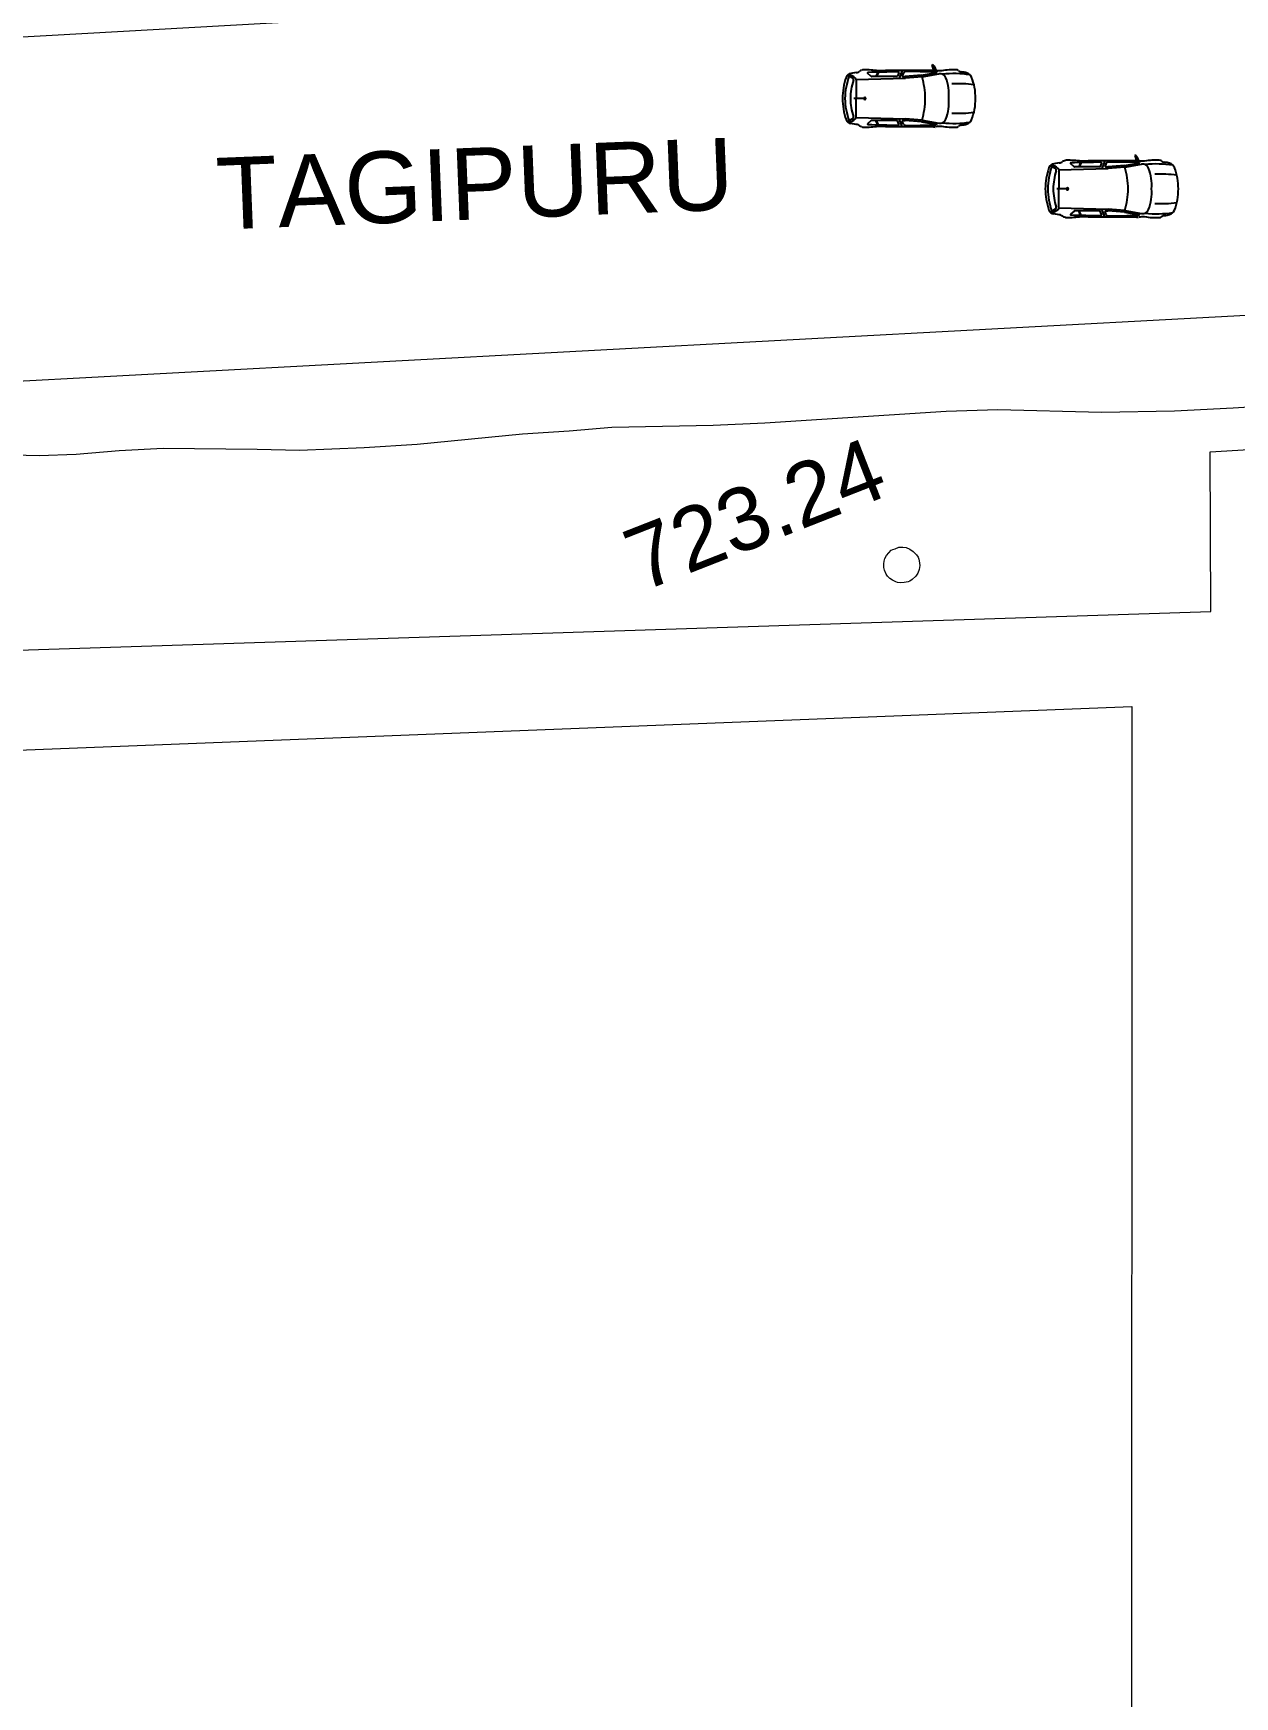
# Model space of a CAD drawing. Header units: millimetres. Extents: x 348 to 2201, y 118 to 1049.
# Drawn here: x 821.05 to 854.54, y 671.19 to 717.55 of the extents above; entities that cross this region are included whole.
import ezdxf
from ezdxf.enums import TextEntityAlignment as Align

# ---------------------------------------------------------------- set-up
doc = ezdxf.new("R2010")
doc.units = ezdxf.units.MM
for name, color, linetype, lineweight in [('100_SIST_VIARIO_MEIO_FIO', 1, 'Continuous', 18), ('160_P_SIMP_ASF_TOP', 7, 'Continuous', 18), ('206_MURO_E_MURO_ARRIMO', 7, 'Continuous', 18), ('216_EDIF_NOTAVEL', 2, 'Continuous', 18), ('604_CURVA_INTERM', 7, 'Continuous', 18), ('606_PTO_COTADO', 9, 'Continuous', 18)]:
    doc.layers.add(name, color=color, linetype=linetype, lineweight=lineweight)
doc.styles.add('Style-Arial', font='arial.ttf')

# ---------------------------------------------------------------- blocks, each defined once
blk = doc.blocks.new('SP09')
at = {"color": 0, "linetype": 'Continuous'}
blk.add_lwpolyline([(-0.028, -0.515), (-0.138, -0.495), (-0.238, -0.465), (-0.308, -0.425), (-0.348, -0.395), (-0.418, -0.315), (-0.468, -0.245), (-0.508, -0.155), (-0.518, -0.095), (-0.518, 0.025), (-0.508, 0.105), (-0.478, 0.195), (-0.438, 0.265), (-0.398, 0.325), (-0.318, 0.385), (-0.228, 0.435), (-0.148, 0.475), (-0.098, 0.475), (-0.028, 0.475), (0.082, 0.475), (0.192, 0.435), (0.272, 0.395), (0.352, 0.315), (0.412, 0.225), (0.462, 0.105), (0.482, 0.025), (0.482, -0.035), (0.472, -0.085), (0.442, -0.215), (0.382, -0.305), (0.312, -0.385), (0.232, -0.445), (0.102, -0.495), (0.022, -0.515)], close=True, dxfattribs=at)

msp = doc.modelspace()

# ---------------------------------------------------------------- linework, layer by layer
at = {"linetype": 'ByBlock'}
for p, q in [((843.884, 716.301), (843.781, 716.359)), ((843.99, 716.456), (843.84, 716.432)), ((844.406, 716.349), (844.306, 716.439)), ((845.121, 716.345), (844.418, 716.345)), ((844.589, 716.465), (844.536, 716.345)), ((844.607, 716.466), (844.553, 716.345)), ((845.174, 716.45), (845.138, 716.356)), ((845.267, 716.515), (845.181, 716.296)), ((845.304, 716.446), (845.273, 716.367)), ((845.288, 716.345), (845.349, 716.347)), ((845.811, 716.382), (845.349, 716.347)), ((845.823, 716.336), (845.361, 716.301)), ((845.811, 716.382), (846.24, 716.459)), ((845.823, 716.336), (846.289, 716.42)), ((846.108, 716.668), (846.098, 716.666)), ((846.098, 716.666), (846.146, 716.518)), ((846.132, 716.663), (846.108, 716.668)), ((846.169, 716.63), (846.132, 716.663)), ((846.146, 716.518), (846.192, 716.534)), ((846.167, 716.526), (846.204, 716.453)), ((846.24, 716.459), (846.169, 716.63)), ((843.984, 716.264), (845.361, 716.301)), ((843.984, 716.263), (843.984, 715.737)), ((844.225, 715.739), (843.922, 715.736)), ((843.922, 715.736), (843.922, 715.729)), ((844.225, 715.726), (843.922, 715.729)), ((843.984, 715.203), (843.984, 715.728)), ((843.884, 715.164), (843.781, 715.107)), ((843.99, 715.009), (843.84, 715.033)), ((843.984, 715.201), (845.361, 715.164)), ((844.406, 715.116), (844.306, 715.027)), ((845.121, 715.12), (844.418, 715.12)), ((844.589, 715), (844.536, 715.12)), ((844.607, 714.999), (844.553, 715.12)), ((845.174, 715.015), (845.138, 715.109)), ((845.267, 714.95), (845.181, 715.169)), ((845.304, 715.019), (845.273, 715.098)), ((845.288, 715.12), (845.349, 715.119)), ((845.811, 715.083), (845.349, 715.119)), ((845.823, 715.129), (845.361, 715.164)), ((845.793, 714.992), (845.826, 714.955)), ((845.811, 715.083), (846.24, 715.006)), ((845.823, 715.129), (846.289, 715.045)), ((845.826, 714.955), (845.831, 714.931)), ((846.146, 714.947), (846.192, 714.931)), ((846.167, 714.94), (846.204, 715.013)), ((845.831, 714.931), (845.829, 714.921)), ((851.763, 714.149), (851.753, 714.147)), ((851.753, 714.147), (851.8, 713.999)), ((851.786, 714.144), (851.763, 714.149)), ((851.823, 714.111), (851.786, 714.144)), ((851.8, 713.999), (851.846, 714.015)), ((851.894, 713.94), (851.823, 714.111)), ((849.538, 713.782), (849.436, 713.839)), ((849.644, 713.937), (849.494, 713.913)), ((849.638, 713.745), (851.016, 713.782)), ((849.638, 713.743), (849.638, 713.218)), ((850.06, 713.83), (849.96, 713.919)), ((850.775, 713.826), (850.072, 713.826)), ((850.243, 713.945), (850.191, 713.826)), ((850.261, 713.947), (850.207, 713.826)), ((850.828, 713.931), (850.792, 713.837)), ((850.921, 713.996), (850.836, 713.777)), ((850.958, 713.927), (850.927, 713.848)), ((850.942, 713.826), (851.003, 713.827)), ((851.465, 713.863), (851.003, 713.827)), ((851.477, 713.817), (851.016, 713.782)), ((851.465, 713.863), (851.894, 713.94)), ((851.477, 713.817), (851.943, 713.901)), ((851.821, 714.006), (851.858, 713.933)), ((849.879, 713.22), (849.576, 713.217)), ((849.576, 713.217), (849.576, 713.21)), ((849.879, 713.207), (849.576, 713.21)), ((849.638, 712.683), (849.638, 713.209)), ((849.538, 712.645), (849.436, 712.587)), ((849.638, 712.682), (851.016, 712.645)), ((850.921, 712.431), (850.836, 712.65)), ((851.477, 712.61), (851.016, 712.645)), ((849.644, 712.49), (849.494, 712.514)), ((850.06, 712.596), (849.96, 712.507)), ((850.775, 712.601), (850.072, 712.601)), ((850.243, 712.481), (850.191, 712.601)), ((850.261, 712.479), (850.207, 712.601)), ((850.828, 712.496), (850.792, 712.59)), ((850.958, 712.499), (850.927, 712.579)), ((850.942, 712.601), (851.003, 712.599)), ((851.465, 712.564), (851.003, 712.599)), ((851.448, 712.472), (851.48, 712.436)), ((851.465, 712.564), (851.894, 712.487)), ((851.477, 712.61), (851.943, 712.526)), ((851.48, 712.436), (851.485, 712.412)), ((851.485, 712.412), (851.483, 712.402)), ((851.8, 712.428), (851.846, 712.412)), ((851.821, 712.42), (851.858, 712.493))]:
    msp.add_line(p, q, dxfattribs=at)
for centre, radius, start, end in [((845.634, 715.694), 1.96, 160.298, 178.865), ((843.859, 716.271), 0.162, 96.7804, 161.7197), ((843.759, 716.307), 0.0563, 66.6468, 164.8738), ((843.679, 715.973), 0.437, 49.0196, 78.8841), ((843.971, 716.633), 0.178, 275.9895, 308.6871), ((844.136, 716.427), 0.0863, 87.4739, 128.6871), ((844.194, 716.446), 0.0863, 87.4739, 128.6871), ((844.195, 713.335), 3.196, 82.5975, 89.9397), ((844.315, 716.447), 0.0124, 91.7937, 220.4777), ((845.413, 678.808), 37.667, 90.3882, 91.6701), ((844.418, 716.363), 0.0178, 228.3547, 270), ((845.49, 679.881), 36.635, 88.9288, 91.3819), ((845.121, 716.363), 0.0178, 270, 338.7209), ((845.158, 716.456), 0.0178, 338.7209, 90.3882), ((845.288, 716.361), 0.016, 158.7209, 271.5074), ((845.353, 716.427), 0.0533, 90.2143, 158.7209), ((845.49, 679.881), 36.6, 88.8997, 90.2143), ((843.814, 715.733), 2.097, 0, 16.7318), ((845.49, 679.881), 36.635, 88.6181, 88.8592), ((846.32, 716.245), 0.178, 21.0532, 100.1701), ((846.696, 714.71), 1.824, 87.2886, 100.1742), ((846.709, 713.441), 2.986, 81.2806, 96.1737), ((846.786, 716.446), 0.0863, 51.3129, 92.5261), ((846.951, 716.652), 0.178, 231.3129, 264.0105), ((846.864, 715.821), 0.657, 72.0531, 84.0105), ((847.017, 716.249), 0.204, 22.7994, 75.9629), ((845.654, 715.733), 1.661, 0, 21.006), ((845.608, 715.691), 2.005, 161.6598, 178.7983), ((845.668, 715.688), 1.844, 162.6109, 178.6018), ((843.858, 716.254), 0.0533, 342.7058, 60.706), ((843.93, 716.263), 0.0533, 0, 49.0196), ((845.264, 715.839), 1.309, 355.3559, 21.0532), ((846.834, 713.158), 2.986, 81.5863, 93.456), ((845.608, 715.775), 2.005, 181.2017, 198.3402), ((845.634, 715.771), 1.96, 181.135, 199.702), ((845.668, 715.778), 1.844, 181.3982, 197.3891), ((844.225, 715.733), 0.0268, 193.7603, 166.2397), ((844.225, 715.733), 0.00665, 270, 90), ((843.814, 715.733), 2.097, 343.2682, 0), ((845.264, 715.627), 1.309, 338.9468, 4.6441), ((845.654, 715.733), 1.661, 338.994, 0), ((843.859, 715.195), 0.162, 198.2803, 263.2196), ((843.759, 715.158), 0.0563, 195.1262, 293.3532), ((843.679, 715.492), 0.437, 281.1159, 310.9804), ((843.858, 715.211), 0.0533, 299.294, 17.2942), ((843.93, 715.203), 0.0533, 310.9804, 0), ((843.971, 714.833), 0.178, 51.3129, 84.0105), ((844.136, 715.039), 0.0863, 231.3129, 272.5261), ((844.194, 715.02), 0.0863, 231.3129, 272.5261), ((844.195, 718.13), 3.196, 270.0603, 277.4025), ((844.315, 715.019), 0.0124, 139.5223, 268.2063), ((845.413, 752.657), 37.667, 268.3299, 269.6118), ((844.418, 715.102), 0.0178, 90, 131.6453), ((845.49, 751.584), 36.635, 268.6181, 271.0712), ((845.121, 715.102), 0.0178, 21.2791, 90), ((845.158, 715.009), 0.0178, 269.6118, 21.2791), ((845.288, 715.104), 0.016, 88.4926, 201.2791), ((845.353, 715.038), 0.0533, 201.2791, 269.7857), ((845.49, 751.584), 36.6, 269.7857, 271.1003), ((845.49, 751.584), 36.635, 271.1408, 271.3819), ((846.32, 715.22), 0.178, 259.8299, 338.9468), ((846.696, 716.755), 1.824, 259.8258, 272.7114), ((846.709, 718.024), 2.986, 263.8263, 278.7194), ((846.834, 718.307), 2.986, 266.544, 278.4137), ((846.786, 715.02), 0.0863, 267.4739, 308.6871), ((846.951, 714.814), 0.178, 95.9895, 128.6871), ((846.864, 715.644), 0.657, 275.9895, 287.9469), ((847.017, 715.216), 0.204, 284.0371, 337.2006), ((849.849, 713.926), 0.0863, 87.4739, 128.6871), ((849.849, 710.816), 3.196, 82.5975, 89.9397), ((852.35, 712.191), 1.824, 87.2886, 100.1742), ((852.44, 713.926), 0.0863, 51.3129, 92.5261), ((851.262, 713.171), 2.005, 161.6598, 178.7983), ((851.288, 713.175), 1.96, 160.298, 178.865), ((849.513, 713.751), 0.162, 96.7804, 161.7197), ((849.413, 713.788), 0.0563, 66.6468, 164.8738), ((849.333, 713.454), 0.437, 49.0196, 78.8841), ((851.323, 713.168), 1.844, 162.6109, 178.6018), ((849.512, 713.735), 0.0533, 342.7058, 60.706), ((849.585, 713.743), 0.0533, 0, 49.0196), ((849.626, 714.113), 0.178, 275.9895, 308.6871), ((849.791, 713.907), 0.0863, 87.4739, 128.6871), ((849.97, 713.927), 0.0124, 91.7937, 220.4777), ((851.067, 676.289), 37.667, 90.3882, 91.6701), ((850.072, 713.844), 0.0178, 228.3547, 270), ((851.144, 677.362), 36.635, 88.9288, 91.3819), ((850.775, 713.844), 0.0178, 270, 338.7209), ((850.812, 713.937), 0.0178, 338.7209, 90.3882), ((850.942, 713.842), 0.016, 158.7209, 271.5074), ((851.008, 713.908), 0.0533, 90.2143, 158.7209), ((851.144, 677.362), 36.6, 88.8997, 90.2143), ((849.469, 713.213), 2.097, 0, 16.7318), ((851.144, 677.362), 36.635, 88.6181, 88.8592), ((851.974, 713.726), 0.178, 21.0532, 100.1701), ((852.363, 710.921), 2.986, 81.2806, 96.1737), ((850.918, 713.319), 1.309, 355.3559, 21.0532), ((852.488, 710.639), 2.986, 81.5863, 93.456), ((852.605, 714.132), 0.178, 231.3129, 264.0105), ((852.518, 713.302), 0.657, 72.0531, 84.0105), ((852.671, 713.73), 0.204, 22.7994, 75.9629), ((851.308, 713.213), 1.661, 0, 21.006), ((851.262, 713.255), 2.005, 181.2017, 198.3402), ((851.288, 713.252), 1.96, 181.135, 199.702), ((851.323, 713.258), 1.844, 181.3982, 197.3891), ((849.879, 713.213), 0.0268, 193.7603, 166.2397), ((849.879, 713.213), 0.00665, 270, 90), ((849.469, 713.213), 2.097, 343.2682, 0), ((850.918, 713.107), 1.309, 338.9468, 4.6441), ((851.308, 713.213), 1.661, 338.994, 0), ((849.513, 712.675), 0.162, 198.2803, 263.2196), ((849.413, 712.639), 0.0563, 195.1262, 293.3532), ((849.333, 712.973), 0.437, 281.1159, 310.9804), ((849.512, 712.691), 0.0533, 299.294, 17.2942), ((849.585, 712.683), 0.0533, 310.9804, 0), ((851.974, 712.701), 0.178, 259.8299, 338.9468), ((852.488, 715.788), 2.986, 266.544, 278.4137), ((849.626, 712.313), 0.178, 51.3129, 84.0105), ((849.791, 712.519), 0.0863, 231.3129, 272.5261), ((849.849, 712.5), 0.0863, 231.3129, 272.5261), ((849.849, 715.611), 3.196, 270.0603, 277.4025), ((849.97, 712.499), 0.0124, 139.5223, 268.2063), ((851.067, 750.138), 37.667, 268.3299, 269.6118), ((850.072, 712.583), 0.0178, 90, 131.6453), ((851.144, 749.065), 36.635, 268.6181, 271.0712), ((850.775, 712.583), 0.0178, 21.2791, 90), ((850.812, 712.489), 0.0178, 269.6118, 21.2791), ((850.942, 712.585), 0.016, 88.4926, 201.2791), ((851.008, 712.519), 0.0533, 201.2791, 269.7857), ((851.144, 749.065), 36.6, 269.7857, 271.1003), ((851.144, 749.065), 36.635, 271.1408, 271.3819), ((852.35, 714.236), 1.824, 259.8258, 272.7114), ((852.363, 715.505), 2.986, 263.8263, 278.7194), ((852.44, 712.5), 0.0863, 267.4739, 308.6871), ((852.605, 712.294), 0.178, 95.9895, 128.6871), ((852.518, 713.124), 0.657, 275.9895, 287.9469), ((852.671, 712.697), 0.204, 284.0371, 337.2006)]:
    msp.add_arc(centre, radius, start, end, dxfattribs=at)
at = {"layer": '100_SIST_VIARIO_MEIO_FIO'}
for points in [[(861.521, 719.734), (692.758, 710.27), (555.535, 702.449)], [(555.031, 692.585), (801.045, 706.807), (865.754, 710.279), (897.485, 711.534)]]:
    msp.add_lwpolyline(points, dxfattribs=at)
at = {"layer": '206_MURO_E_MURO_ARRIMO'}
for p, q in [((853.852, 705.88), (858.09, 706.146)), ((853.875, 701.432), (853.852, 705.88)), ((781.324, 699.076), (853.875, 701.432))]:
    msp.add_line(p, q, dxfattribs=at)
at = {"layer": '216_EDIF_NOTAVEL'}
msp.add_lwpolyline([(782.221, 696.061), (851.669, 698.784), (851.641, 603.805), (782.48, 603.155)], close=True, dxfattribs=at)
at = {"layer": '604_CURVA_INTERM', "elevation": 723}
msp.add_lwpolyline([(820.117, 705.809), (821.209, 705.782), (822.244, 705.821), (823.437, 705.926), (824.669, 705.987), (827.288, 705.963), (828.467, 705.933), (830.273, 706.001), (831.746, 706.097), (834.684, 706.385), (835.985, 706.467), (837.178, 706.568), (839.996, 706.625), (841.441, 706.69), (846.496, 707.022), (847.934, 707.06), (850.825, 706.994), (852.865, 707.028), (854.497, 707.109), (856.735, 707.253)], dxfattribs=at)

# ---------------------------------------------------------------- block references
at = {"layer": '606_PTO_COTADO', "rotation": 21.41522089134761}
msp.add_blockref('SP09', (845.272, 702.751, 723.24), dxfattribs=at)

# ---------------------------------------------------------------- texts
at = {"layer": '160_P_SIMP_ASF_TOP', "style": 'Style-Arial'}
msp.add_text('TAGIPURU', height=2, rotation=2.2655, dxfattribs=at).set_placement((826.147, 713.075), align=Align.MIDDLE_LEFT)
at = {"layer": '606_PTO_COTADO', "style": 'Style-Arial'}
msp.add_text('723.24', height=1.75, rotation=21.4152, dxfattribs=at).set_placement((841.16, 704.149, 723.24), align=Align.MIDDLE_CENTER)

doc.saveas('drawing.dxf')
